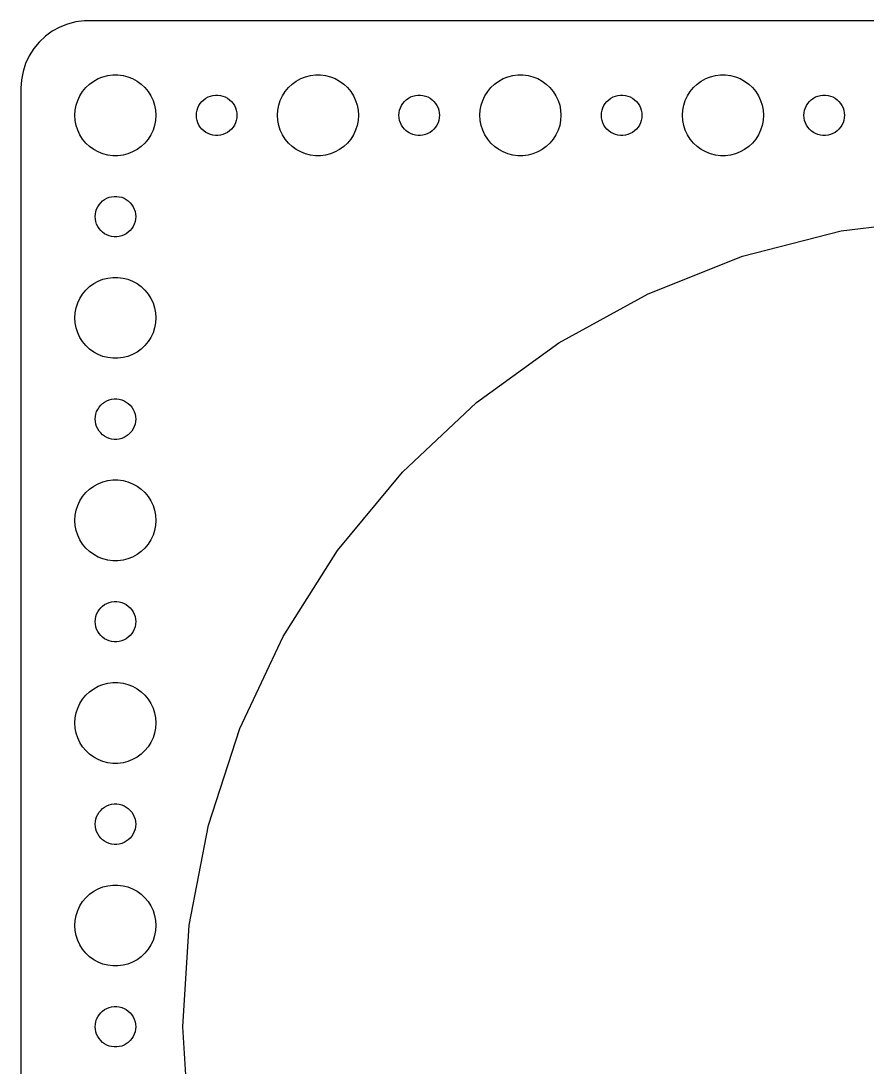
# Model space of a CAD drawing. Header units: metres. Extents: x -322 to 322, y -74 to 74.
# Drawn here: x -322 to -259.3, y -3 to 74.5 of the extents above; entities that cross this region are included whole.
import ezdxf

# ---------------------------------------------------------------- set-up
doc = ezdxf.new("R2010")
doc.units = ezdxf.units.M

msp = doc.modelspace()

# ---------------------------------------------------------------- linework, layer by layer
for p, q in [((-317.937, 74.4114), (-318.545, 74.2553)), ((-317.314, 74.4901), (-317.937, 74.4114)), ((317.314, 74.4901), (-317.314, 74.4901)), ((-319.679, 73.7216), (-320.187, 73.3526)), ((-319.129, 74.0241), (-319.679, 73.7216)), ((-318.545, 74.2553), (-319.129, 74.0241)), ((-320.645, 72.9227), (-321.045, 72.4389)), ((-320.187, 73.3526), (-320.645, 72.9227)), ((-321.045, 72.4389), (-321.382, 71.9088)), ((-321.649, 71.3406), (-321.843, 70.7434)), ((-321.382, 71.9088), (-321.649, 71.3406)), ((-321.843, 70.7434), (-321.961, 70.1267)), ((-321.961, 70.1267), (-322, 69.5)), ((-317.187, 69.5536), (-316.912, 69.8115)), ((-316.912, 69.8115), (-316.607, 70.033)), ((-316.607, 70.033), (-316.277, 70.2145)), ((-316.277, 70.2145), (-315.927, 70.3532)), ((-315.927, 70.3532), (-315.562, 70.4469)), ((-315.562, 70.4469), (-315.188, 70.4941)), ((-315.188, 70.4941), (-314.812, 70.4941)), ((-314.812, 70.4941), (-314.438, 70.4469)), ((-314.438, 70.4469), (-314.073, 70.3532)), ((-314.073, 70.3532), (-313.723, 70.2145)), ((-313.723, 70.2145), (-313.393, 70.033)), ((-313.393, 70.033), (-313.088, 69.8115)), ((-313.088, 69.8115), (-312.813, 69.5536)), ((-302.187, 69.5536), (-301.912, 69.8115)), ((-301.912, 69.8115), (-301.607, 70.033)), ((-301.607, 70.033), (-301.277, 70.2145)), ((-301.277, 70.2145), (-300.927, 70.3532)), ((-300.927, 70.3532), (-300.562, 70.4469)), ((-300.562, 70.4469), (-300.188, 70.4941)), ((-300.188, 70.4941), (-299.812, 70.4941)), ((-299.812, 70.4941), (-299.438, 70.4469)), ((-299.438, 70.4469), (-299.073, 70.3532)), ((-299.073, 70.3532), (-298.723, 70.2145)), ((-298.723, 70.2145), (-298.393, 70.033)), ((-298.393, 70.033), (-298.088, 69.8115)), ((-298.088, 69.8115), (-297.813, 69.5536)), ((-287.187, 69.5536), (-286.912, 69.8115)), ((-286.912, 69.8115), (-286.607, 70.033)), ((-286.607, 70.033), (-286.277, 70.2145)), ((-286.277, 70.2145), (-285.927, 70.3532)), ((-285.927, 70.3532), (-285.562, 70.4469)), ((-285.562, 70.4469), (-285.188, 70.4941)), ((-285.188, 70.4941), (-284.812, 70.4941)), ((-284.812, 70.4941), (-284.438, 70.4469)), ((-284.438, 70.4469), (-284.073, 70.3532)), ((-284.073, 70.3532), (-283.723, 70.2145)), ((-283.723, 70.2145), (-283.393, 70.033)), ((-283.393, 70.033), (-283.088, 69.8115)), ((-283.088, 69.8115), (-282.813, 69.5536)), ((-272.187, 69.5536), (-271.912, 69.8115)), ((-271.912, 69.8115), (-271.607, 70.033)), ((-271.607, 70.033), (-271.277, 70.2145)), ((-271.277, 70.2145), (-270.927, 70.3532)), ((-270.927, 70.3532), (-270.562, 70.4469)), ((-270.562, 70.4469), (-270.188, 70.4941)), ((-270.188, 70.4941), (-269.812, 70.4941)), ((-269.812, 70.4941), (-269.438, 70.4469)), ((-269.438, 70.4469), (-269.073, 70.3532)), ((-269.073, 70.3532), (-268.723, 70.2145)), ((-268.723, 70.2145), (-268.393, 70.033)), ((-268.393, 70.033), (-268.088, 69.8115)), ((-268.088, 69.8115), (-267.813, 69.5536)), ((-322, 69.5), (-322, -69.5)), ((-317.629, 68.9453), (-317.427, 69.2634)), ((-317.427, 69.2634), (-317.187, 69.5536)), ((-312.813, 69.5536), (-312.573, 69.2634)), ((-312.573, 69.2634), (-312.371, 68.9453)), ((-307.964, 68.9266), (-307.781, 68.9734)), ((-307.781, 68.9734), (-307.594, 68.997)), ((-307.594, 68.997), (-307.406, 68.997)), ((-307.406, 68.997), (-307.219, 68.9734)), ((-307.219, 68.9734), (-307.036, 68.9266)), ((-302.629, 68.9453), (-302.427, 69.2634)), ((-302.427, 69.2634), (-302.187, 69.5536)), ((-297.813, 69.5536), (-297.573, 69.2634)), ((-297.573, 69.2634), (-297.371, 68.9453)), ((-292.964, 68.9266), (-292.781, 68.9734)), ((-292.781, 68.9734), (-292.594, 68.997)), ((-292.594, 68.997), (-292.406, 68.997)), ((-292.406, 68.997), (-292.219, 68.9734)), ((-292.219, 68.9734), (-292.036, 68.9266)), ((-287.629, 68.9453), (-287.427, 69.2634)), ((-287.427, 69.2634), (-287.187, 69.5536)), ((-282.813, 69.5536), (-282.573, 69.2634)), ((-282.573, 69.2634), (-282.371, 68.9453)), ((-277.964, 68.9266), (-277.781, 68.9734)), ((-277.781, 68.9734), (-277.594, 68.997)), ((-277.594, 68.997), (-277.406, 68.997)), ((-277.406, 68.997), (-277.219, 68.9734)), ((-277.219, 68.9734), (-277.036, 68.9266)), ((-272.629, 68.9453), (-272.427, 69.2634)), ((-272.427, 69.2634), (-272.187, 69.5536)), ((-267.813, 69.5536), (-267.573, 69.2634)), ((-267.573, 69.2634), (-267.371, 68.9453)), ((-262.964, 68.9266), (-262.781, 68.9734)), ((-262.781, 68.9734), (-262.594, 68.997)), ((-262.594, 68.997), (-262.406, 68.997)), ((-262.406, 68.997), (-262.219, 68.9734)), ((-262.219, 68.9734), (-262.036, 68.9266)), ((-317.976, 67.876), (-317.906, 68.2461)), ((-317.906, 68.2461), (-317.789, 68.6044)), ((-317.789, 68.6044), (-317.629, 68.9453)), ((-312.371, 68.9453), (-312.211, 68.6044)), ((-312.211, 68.6044), (-312.094, 68.2461)), ((-312.094, 68.2461), (-312.024, 67.876)), ((-308.895, 68.0522), (-308.814, 68.2226)), ((-308.814, 68.2226), (-308.714, 68.3817)), ((-308.714, 68.3817), (-308.593, 68.5268)), ((-308.593, 68.5268), (-308.456, 68.6558)), ((-308.456, 68.6558), (-308.304, 68.7665)), ((-308.304, 68.7665), (-308.139, 68.8572)), ((-308.139, 68.8572), (-307.964, 68.9266)), ((-307.036, 68.9266), (-306.861, 68.8572)), ((-306.861, 68.8572), (-306.696, 68.7665)), ((-306.696, 68.7665), (-306.544, 68.6558)), ((-306.544, 68.6558), (-306.407, 68.5268)), ((-306.407, 68.5268), (-306.286, 68.3817)), ((-306.286, 68.3817), (-306.186, 68.2226)), ((-306.186, 68.2226), (-306.105, 68.0522)), ((-302.976, 67.876), (-302.906, 68.2461)), ((-302.906, 68.2461), (-302.789, 68.6044)), ((-302.789, 68.6044), (-302.629, 68.9453)), ((-297.371, 68.9453), (-297.211, 68.6044)), ((-297.211, 68.6044), (-297.094, 68.2461)), ((-297.094, 68.2461), (-297.024, 67.876)), ((-293.895, 68.0522), (-293.814, 68.2226)), ((-293.814, 68.2226), (-293.714, 68.3817)), ((-293.714, 68.3817), (-293.593, 68.5268)), ((-293.593, 68.5268), (-293.456, 68.6558)), ((-293.456, 68.6558), (-293.304, 68.7665)), ((-293.304, 68.7665), (-293.139, 68.8572)), ((-293.139, 68.8572), (-292.964, 68.9266)), ((-292.036, 68.9266), (-291.861, 68.8572)), ((-291.861, 68.8572), (-291.696, 68.7665)), ((-291.696, 68.7665), (-291.544, 68.6558)), ((-291.544, 68.6558), (-291.407, 68.5268)), ((-291.407, 68.5268), (-291.286, 68.3817)), ((-291.286, 68.3817), (-291.186, 68.2226)), ((-291.186, 68.2226), (-291.105, 68.0522)), ((-287.976, 67.876), (-287.906, 68.2461)), ((-287.906, 68.2461), (-287.789, 68.6044)), ((-287.789, 68.6044), (-287.629, 68.9453)), ((-282.371, 68.9453), (-282.211, 68.6044)), ((-282.211, 68.6044), (-282.094, 68.2461)), ((-282.094, 68.2461), (-282.024, 67.876)), ((-278.895, 68.0522), (-278.814, 68.2226)), ((-278.814, 68.2226), (-278.714, 68.3817)), ((-278.714, 68.3817), (-278.593, 68.5268)), ((-278.593, 68.5268), (-278.456, 68.6558)), ((-278.456, 68.6558), (-278.304, 68.7665)), ((-278.304, 68.7665), (-278.139, 68.8572)), ((-278.139, 68.8572), (-277.964, 68.9266)), ((-277.036, 68.9266), (-276.861, 68.8572)), ((-276.861, 68.8572), (-276.696, 68.7665)), ((-276.696, 68.7665), (-276.544, 68.6558)), ((-276.544, 68.6558), (-276.407, 68.5268)), ((-276.407, 68.5268), (-276.286, 68.3817)), ((-276.286, 68.3817), (-276.186, 68.2226)), ((-276.186, 68.2226), (-276.105, 68.0522)), ((-272.976, 67.876), (-272.906, 68.2461)), ((-272.906, 68.2461), (-272.789, 68.6044)), ((-272.789, 68.6044), (-272.629, 68.9453)), ((-267.371, 68.9453), (-267.211, 68.6044)), ((-267.211, 68.6044), (-267.094, 68.2461)), ((-267.094, 68.2461), (-267.024, 67.876)), ((-263.895, 68.0522), (-263.814, 68.2226)), ((-263.814, 68.2226), (-263.714, 68.3817)), ((-263.714, 68.3817), (-263.593, 68.5268)), ((-263.593, 68.5268), (-263.456, 68.6558)), ((-263.456, 68.6558), (-263.304, 68.7665)), ((-263.304, 68.7665), (-263.139, 68.8572)), ((-263.139, 68.8572), (-262.964, 68.9266)), ((-262.036, 68.9266), (-261.861, 68.8572)), ((-261.861, 68.8572), (-261.696, 68.7665)), ((-261.696, 68.7665), (-261.544, 68.6558)), ((-261.544, 68.6558), (-261.407, 68.5268)), ((-261.407, 68.5268), (-261.286, 68.3817)), ((-261.286, 68.3817), (-261.186, 68.2226)), ((-261.186, 68.2226), (-261.105, 68.0522)), ((-318, 67.5), (-317.976, 67.876)), ((-317.976, 67.124), (-318, 67.5)), ((-312.024, 67.876), (-312, 67.5)), ((-312, 67.5), (-312.024, 67.124)), ((-309, 67.5), (-308.988, 67.688)), ((-308.988, 67.312), (-309, 67.5)), ((-308.988, 67.688), (-308.953, 67.873)), ((-308.953, 67.873), (-308.895, 68.0522)), ((-306.105, 68.0522), (-306.047, 67.873)), ((-306.047, 67.873), (-306.012, 67.688)), ((-306.012, 67.688), (-306, 67.5)), ((-306, 67.5), (-306.012, 67.312)), ((-303, 67.5), (-302.976, 67.876)), ((-302.976, 67.124), (-303, 67.5)), ((-297.024, 67.876), (-297, 67.5)), ((-297, 67.5), (-297.024, 67.124)), ((-294, 67.5), (-293.988, 67.688)), ((-293.988, 67.312), (-294, 67.5)), ((-293.988, 67.688), (-293.953, 67.873)), ((-293.953, 67.873), (-293.895, 68.0522)), ((-291.105, 68.0522), (-291.047, 67.873)), ((-291.047, 67.873), (-291.012, 67.688)), ((-291.012, 67.688), (-291, 67.5)), ((-291, 67.5), (-291.012, 67.312)), ((-288, 67.5), (-287.976, 67.876)), ((-287.976, 67.124), (-288, 67.5)), ((-282.024, 67.876), (-282, 67.5)), ((-282, 67.5), (-282.024, 67.124)), ((-279, 67.5), (-278.988, 67.688)), ((-278.988, 67.312), (-279, 67.5)), ((-278.988, 67.688), (-278.953, 67.873)), ((-278.953, 67.873), (-278.895, 68.0522)), ((-276.105, 68.0522), (-276.047, 67.873)), ((-276.047, 67.873), (-276.012, 67.688)), ((-276.012, 67.688), (-276, 67.5)), ((-276, 67.5), (-276.012, 67.312)), ((-273, 67.5), (-272.976, 67.876)), ((-272.976, 67.124), (-273, 67.5)), ((-267.024, 67.876), (-267, 67.5)), ((-267, 67.5), (-267.024, 67.124)), ((-264, 67.5), (-263.988, 67.688)), ((-263.988, 67.312), (-264, 67.5)), ((-263.988, 67.688), (-263.953, 67.873)), ((-263.953, 67.873), (-263.895, 68.0522)), ((-261.105, 68.0522), (-261.047, 67.873)), ((-261.047, 67.873), (-261.012, 67.688)), ((-261.012, 67.688), (-261, 67.5)), ((-261, 67.5), (-261.012, 67.312)), ((-317.906, 66.7539), (-317.976, 67.124)), ((-317.789, 66.3956), (-317.906, 66.7539)), ((-312.094, 66.7539), (-312.211, 66.3956)), ((-312.024, 67.124), (-312.094, 66.7539)), ((-308.953, 67.127), (-308.988, 67.312)), ((-308.895, 66.9478), (-308.953, 67.127)), ((-308.814, 66.7774), (-308.895, 66.9478)), ((-308.714, 66.6183), (-308.814, 66.7774)), ((-306.186, 66.7774), (-306.286, 66.6183)), ((-306.105, 66.9478), (-306.186, 66.7774)), ((-306.047, 67.127), (-306.105, 66.9478)), ((-306.012, 67.312), (-306.047, 67.127)), ((-302.906, 66.7539), (-302.976, 67.124)), ((-302.789, 66.3956), (-302.906, 66.7539)), ((-297.094, 66.7539), (-297.211, 66.3956)), ((-297.024, 67.124), (-297.094, 66.7539)), ((-293.953, 67.127), (-293.988, 67.312)), ((-293.895, 66.9478), (-293.953, 67.127)), ((-293.814, 66.7774), (-293.895, 66.9478)), ((-293.714, 66.6183), (-293.814, 66.7774)), ((-291.186, 66.7774), (-291.286, 66.6183)), ((-291.105, 66.9478), (-291.186, 66.7774)), ((-291.047, 67.127), (-291.105, 66.9478)), ((-291.012, 67.312), (-291.047, 67.127)), ((-287.906, 66.7539), (-287.976, 67.124)), ((-287.789, 66.3956), (-287.906, 66.7539)), ((-282.094, 66.7539), (-282.211, 66.3956)), ((-282.024, 67.124), (-282.094, 66.7539)), ((-278.953, 67.127), (-278.988, 67.312)), ((-278.895, 66.9478), (-278.953, 67.127)), ((-278.814, 66.7774), (-278.895, 66.9478)), ((-278.714, 66.6183), (-278.814, 66.7774)), ((-276.186, 66.7774), (-276.286, 66.6183)), ((-276.105, 66.9478), (-276.186, 66.7774)), ((-276.047, 67.127), (-276.105, 66.9478)), ((-276.012, 67.312), (-276.047, 67.127)), ((-272.906, 66.7539), (-272.976, 67.124)), ((-272.789, 66.3956), (-272.906, 66.7539)), ((-267.094, 66.7539), (-267.211, 66.3956)), ((-267.024, 67.124), (-267.094, 66.7539)), ((-263.953, 67.127), (-263.988, 67.312)), ((-263.895, 66.9478), (-263.953, 67.127)), ((-263.814, 66.7774), (-263.895, 66.9478)), ((-263.714, 66.6183), (-263.814, 66.7774)), ((-261.186, 66.7774), (-261.286, 66.6183)), ((-261.105, 66.9478), (-261.186, 66.7774)), ((-261.047, 67.127), (-261.105, 66.9478)), ((-261.012, 67.312), (-261.047, 67.127)), ((-317.629, 66.0547), (-317.789, 66.3956)), ((-317.427, 65.7366), (-317.629, 66.0547)), ((-312.371, 66.0547), (-312.573, 65.7366)), ((-312.211, 66.3956), (-312.371, 66.0547)), ((-308.593, 66.4732), (-308.714, 66.6183)), ((-308.456, 66.3442), (-308.593, 66.4732)), ((-308.304, 66.2335), (-308.456, 66.3442)), ((-308.139, 66.1428), (-308.304, 66.2335)), ((-307.964, 66.0734), (-308.139, 66.1428)), ((-307.781, 66.0266), (-307.964, 66.0734)), ((-307.594, 66.003), (-307.781, 66.0266)), ((-307.406, 66.003), (-307.594, 66.003)), ((-307.219, 66.0266), (-307.406, 66.003)), ((-307.036, 66.0734), (-307.219, 66.0266)), ((-306.861, 66.1428), (-307.036, 66.0734)), ((-306.696, 66.2335), (-306.861, 66.1428)), ((-306.544, 66.3442), (-306.696, 66.2335)), ((-306.407, 66.4732), (-306.544, 66.3442)), ((-306.286, 66.6183), (-306.407, 66.4732)), ((-302.629, 66.0547), (-302.789, 66.3956)), ((-302.427, 65.7366), (-302.629, 66.0547)), ((-297.371, 66.0547), (-297.573, 65.7366)), ((-297.211, 66.3956), (-297.371, 66.0547)), ((-293.593, 66.4732), (-293.714, 66.6183)), ((-293.456, 66.3442), (-293.593, 66.4732)), ((-293.304, 66.2335), (-293.456, 66.3442)), ((-293.139, 66.1428), (-293.304, 66.2335)), ((-292.964, 66.0734), (-293.139, 66.1428)), ((-292.781, 66.0266), (-292.964, 66.0734)), ((-292.594, 66.003), (-292.781, 66.0266)), ((-292.406, 66.003), (-292.594, 66.003)), ((-292.219, 66.0266), (-292.406, 66.003)), ((-292.036, 66.0734), (-292.219, 66.0266)), ((-291.861, 66.1428), (-292.036, 66.0734)), ((-291.696, 66.2335), (-291.861, 66.1428)), ((-291.544, 66.3442), (-291.696, 66.2335)), ((-291.407, 66.4732), (-291.544, 66.3442)), ((-291.286, 66.6183), (-291.407, 66.4732)), ((-287.629, 66.0547), (-287.789, 66.3956)), ((-287.427, 65.7366), (-287.629, 66.0547)), ((-282.371, 66.0547), (-282.573, 65.7366)), ((-282.211, 66.3956), (-282.371, 66.0547)), ((-278.593, 66.4732), (-278.714, 66.6183)), ((-278.456, 66.3442), (-278.593, 66.4732)), ((-278.304, 66.2335), (-278.456, 66.3442)), ((-278.139, 66.1428), (-278.304, 66.2335)), ((-277.964, 66.0734), (-278.139, 66.1428)), ((-277.781, 66.0266), (-277.964, 66.0734)), ((-277.594, 66.003), (-277.781, 66.0266)), ((-277.406, 66.003), (-277.594, 66.003)), ((-277.219, 66.0266), (-277.406, 66.003)), ((-277.036, 66.0734), (-277.219, 66.0266)), ((-276.861, 66.1428), (-277.036, 66.0734)), ((-276.696, 66.2335), (-276.861, 66.1428)), ((-276.544, 66.3442), (-276.696, 66.2335)), ((-276.407, 66.4732), (-276.544, 66.3442)), ((-276.286, 66.6183), (-276.407, 66.4732)), ((-272.629, 66.0547), (-272.789, 66.3956)), ((-272.427, 65.7366), (-272.629, 66.0547)), ((-267.371, 66.0547), (-267.573, 65.7366)), ((-267.211, 66.3956), (-267.371, 66.0547)), ((-263.593, 66.4732), (-263.714, 66.6183)), ((-263.456, 66.3442), (-263.593, 66.4732)), ((-263.304, 66.2335), (-263.456, 66.3442)), ((-263.139, 66.1428), (-263.304, 66.2335)), ((-262.964, 66.0734), (-263.139, 66.1428)), ((-262.781, 66.0266), (-262.964, 66.0734)), ((-262.594, 66.003), (-262.781, 66.0266)), ((-262.406, 66.003), (-262.594, 66.003)), ((-262.219, 66.0266), (-262.406, 66.003)), ((-262.036, 66.0734), (-262.219, 66.0266)), ((-261.861, 66.1428), (-262.036, 66.0734)), ((-261.696, 66.2335), (-261.861, 66.1428)), ((-261.544, 66.3442), (-261.696, 66.2335)), ((-261.407, 66.4732), (-261.544, 66.3442)), ((-261.286, 66.6183), (-261.407, 66.4732)), ((-317.187, 65.4464), (-317.427, 65.7366)), ((-316.912, 65.1885), (-317.187, 65.4464)), ((-316.607, 64.967), (-316.912, 65.1885)), ((-313.088, 65.1885), (-313.393, 64.967)), ((-312.813, 65.4464), (-313.088, 65.1885)), ((-312.573, 65.7366), (-312.813, 65.4464)), ((-302.187, 65.4464), (-302.427, 65.7366)), ((-301.912, 65.1885), (-302.187, 65.4464)), ((-301.607, 64.967), (-301.912, 65.1885)), ((-298.088, 65.1885), (-298.393, 64.967)), ((-297.813, 65.4464), (-298.088, 65.1885)), ((-297.573, 65.7366), (-297.813, 65.4464)), ((-287.187, 65.4464), (-287.427, 65.7366)), ((-286.912, 65.1885), (-287.187, 65.4464)), ((-286.607, 64.967), (-286.912, 65.1885)), ((-283.088, 65.1885), (-283.393, 64.967)), ((-282.813, 65.4464), (-283.088, 65.1885)), ((-282.573, 65.7366), (-282.813, 65.4464)), ((-272.187, 65.4464), (-272.427, 65.7366)), ((-271.912, 65.1885), (-272.187, 65.4464)), ((-271.607, 64.967), (-271.912, 65.1885)), ((-268.088, 65.1885), (-268.393, 64.967)), ((-267.813, 65.4464), (-268.088, 65.1885)), ((-267.573, 65.7366), (-267.813, 65.4464)), ((-316.277, 64.7855), (-316.607, 64.967)), ((-315.927, 64.6468), (-316.277, 64.7855)), ((-315.562, 64.5531), (-315.927, 64.6468)), ((-315.188, 64.5059), (-315.562, 64.5531)), ((-314.812, 64.5059), (-315.188, 64.5059)), ((-314.438, 64.5531), (-314.812, 64.5059)), ((-314.073, 64.6468), (-314.438, 64.5531)), ((-313.723, 64.7855), (-314.073, 64.6468)), ((-313.393, 64.967), (-313.723, 64.7855)), ((-301.277, 64.7855), (-301.607, 64.967)), ((-300.927, 64.6468), (-301.277, 64.7855)), ((-300.562, 64.5531), (-300.927, 64.6468)), ((-300.188, 64.5059), (-300.562, 64.5531)), ((-299.812, 64.5059), (-300.188, 64.5059)), ((-299.438, 64.5531), (-299.812, 64.5059)), ((-299.073, 64.6468), (-299.438, 64.5531)), ((-298.723, 64.7855), (-299.073, 64.6468)), ((-298.393, 64.967), (-298.723, 64.7855)), ((-286.277, 64.7855), (-286.607, 64.967)), ((-285.927, 64.6468), (-286.277, 64.7855)), ((-285.562, 64.5531), (-285.927, 64.6468)), ((-285.188, 64.5059), (-285.562, 64.5531)), ((-284.812, 64.5059), (-285.188, 64.5059)), ((-284.438, 64.5531), (-284.812, 64.5059)), ((-284.073, 64.6468), (-284.438, 64.5531)), ((-283.723, 64.7855), (-284.073, 64.6468)), ((-283.393, 64.967), (-283.723, 64.7855)), ((-271.277, 64.7855), (-271.607, 64.967)), ((-270.927, 64.6468), (-271.277, 64.7855)), ((-270.562, 64.5531), (-270.927, 64.6468)), ((-270.188, 64.5059), (-270.562, 64.5531)), ((-269.812, 64.5059), (-270.188, 64.5059)), ((-269.438, 64.5531), (-269.812, 64.5059)), ((-269.073, 64.6468), (-269.438, 64.5531)), ((-268.723, 64.7855), (-269.073, 64.6468)), ((-268.393, 64.967), (-268.723, 64.7855)), ((-315.956, 61.1558), (-315.804, 61.2665)), ((-315.804, 61.2665), (-315.639, 61.3572)), ((-315.639, 61.3572), (-315.464, 61.4266)), ((-315.464, 61.4266), (-315.281, 61.4734)), ((-315.281, 61.4734), (-315.094, 61.497)), ((-315.094, 61.497), (-314.906, 61.497)), ((-314.906, 61.497), (-314.719, 61.4734)), ((-314.719, 61.4734), (-314.536, 61.4266)), ((-314.536, 61.4266), (-314.361, 61.3572)), ((-314.361, 61.3572), (-314.196, 61.2665)), ((-314.196, 61.2665), (-314.044, 61.1558)), ((-316.453, 60.373), (-316.395, 60.5522)), ((-316.395, 60.5522), (-316.314, 60.7226)), ((-316.314, 60.7226), (-316.214, 60.8817)), ((-316.214, 60.8817), (-316.093, 61.0268)), ((-316.093, 61.0268), (-315.956, 61.1558)), ((-314.044, 61.1558), (-313.907, 61.0268)), ((-313.907, 61.0268), (-313.786, 60.8817)), ((-313.786, 60.8817), (-313.686, 60.7226)), ((-313.686, 60.7226), (-313.605, 60.5522)), ((-313.605, 60.5522), (-313.547, 60.373)), ((-316.5, 60), (-316.488, 60.188)), ((-316.488, 59.812), (-316.5, 60)), ((-316.488, 60.188), (-316.453, 60.373)), ((-316.453, 59.627), (-316.488, 59.812)), ((-313.547, 60.373), (-313.512, 60.188)), ((-313.512, 59.812), (-313.547, 59.627)), ((-313.512, 60.188), (-313.5, 60)), ((-313.5, 60), (-313.512, 59.812)), ((-261.243, 58.9372), (-253.767, 59.8816)), ((-316.395, 59.4478), (-316.453, 59.627)), ((-316.314, 59.2774), (-316.395, 59.4478)), ((-316.214, 59.1183), (-316.314, 59.2774)), ((-316.093, 58.9732), (-316.214, 59.1183)), ((-315.956, 58.8442), (-316.093, 58.9732)), ((-313.907, 58.9732), (-314.044, 58.8442)), ((-313.786, 59.1183), (-313.907, 58.9732)), ((-313.686, 59.2774), (-313.786, 59.1183)), ((-313.605, 59.4478), (-313.686, 59.2774)), ((-313.547, 59.627), (-313.605, 59.4478)), ((-268.541, 57.0634), (-261.243, 58.9372)), ((-315.804, 58.7335), (-315.956, 58.8442)), ((-315.639, 58.6428), (-315.804, 58.7335)), ((-315.464, 58.5734), (-315.639, 58.6428)), ((-315.281, 58.5266), (-315.464, 58.5734)), ((-315.094, 58.503), (-315.281, 58.5266)), ((-314.906, 58.503), (-315.094, 58.503)), ((-314.719, 58.5266), (-314.906, 58.503)), ((-314.536, 58.5734), (-314.719, 58.5266)), ((-314.361, 58.6428), (-314.536, 58.5734)), ((-314.196, 58.7335), (-314.361, 58.6428)), ((-314.044, 58.8442), (-314.196, 58.7335)), ((-275.547, 54.2896), (-268.541, 57.0634)), ((-316.912, 54.8115), (-316.607, 55.033)), ((-316.607, 55.033), (-316.277, 55.2145)), ((-316.277, 55.2145), (-315.927, 55.3532)), ((-315.927, 55.3532), (-315.562, 55.4469)), ((-315.562, 55.4469), (-315.188, 55.4941)), ((-315.188, 55.4941), (-314.812, 55.4941)), ((-314.812, 55.4941), (-314.438, 55.4469)), ((-314.438, 55.4469), (-314.073, 55.3532)), ((-314.073, 55.3532), (-313.723, 55.2145)), ((-313.723, 55.2145), (-313.393, 55.033)), ((-313.393, 55.033), (-313.088, 54.8115)), ((-317.629, 53.9453), (-317.427, 54.2634)), ((-317.427, 54.2634), (-317.187, 54.5536)), ((-317.187, 54.5536), (-316.912, 54.8115)), ((-313.088, 54.8115), (-312.813, 54.5536)), ((-312.813, 54.5536), (-312.573, 54.2634)), ((-312.573, 54.2634), (-312.371, 53.9453)), ((-282.15, 50.6597), (-275.547, 54.2896)), ((-317.906, 53.2461), (-317.789, 53.6044)), ((-317.789, 53.6044), (-317.629, 53.9453)), ((-312.371, 53.9453), (-312.211, 53.6044)), ((-312.211, 53.6044), (-312.094, 53.2461)), ((-318, 52.5), (-317.976, 52.876)), ((-317.976, 52.876), (-317.906, 53.2461)), ((-312.094, 53.2461), (-312.024, 52.876)), ((-312.024, 52.876), (-312, 52.5)), ((-317.976, 52.124), (-318, 52.5)), ((-317.906, 51.7539), (-317.976, 52.124)), ((-312.024, 52.124), (-312.094, 51.7539)), ((-312, 52.5), (-312.024, 52.124)), ((-317.789, 51.3956), (-317.906, 51.7539)), ((-317.629, 51.0547), (-317.789, 51.3956)), ((-312.211, 51.3956), (-312.371, 51.0547)), ((-312.094, 51.7539), (-312.211, 51.3956)), ((-317.427, 50.7366), (-317.629, 51.0547)), ((-317.187, 50.4464), (-317.427, 50.7366)), ((-316.912, 50.1885), (-317.187, 50.4464)), ((-312.813, 50.4464), (-313.088, 50.1885)), ((-312.573, 50.7366), (-312.813, 50.4464)), ((-312.371, 51.0547), (-312.573, 50.7366)), ((-288.245, 46.2308), (-282.15, 50.6597)), ((-316.607, 49.967), (-316.912, 50.1885)), ((-316.277, 49.7855), (-316.607, 49.967)), ((-315.927, 49.6468), (-316.277, 49.7855)), ((-315.562, 49.5531), (-315.927, 49.6468)), ((-314.073, 49.6468), (-314.438, 49.5531)), ((-313.723, 49.7855), (-314.073, 49.6468)), ((-313.393, 49.967), (-313.723, 49.7855)), ((-313.088, 50.1885), (-313.393, 49.967)), ((-315.188, 49.5059), (-315.562, 49.5531)), ((-314.812, 49.5059), (-315.188, 49.5059)), ((-314.438, 49.5531), (-314.812, 49.5059)), ((-315.281, 46.4734), (-315.094, 46.497)), ((-315.094, 46.497), (-314.906, 46.497)), ((-314.906, 46.497), (-314.719, 46.4734)), ((-316.395, 45.5522), (-316.314, 45.7226)), ((-316.314, 45.7226), (-316.214, 45.8817)), ((-316.214, 45.8817), (-316.093, 46.0268)), ((-316.093, 46.0268), (-315.956, 46.1558)), ((-315.956, 46.1558), (-315.804, 46.2665)), ((-315.804, 46.2665), (-315.639, 46.3572)), ((-315.639, 46.3572), (-315.464, 46.4266)), ((-315.464, 46.4266), (-315.281, 46.4734)), ((-314.719, 46.4734), (-314.536, 46.4266)), ((-314.536, 46.4266), (-314.361, 46.3572)), ((-314.361, 46.3572), (-314.196, 46.2665)), ((-314.196, 46.2665), (-314.044, 46.1558)), ((-314.044, 46.1558), (-313.907, 46.0268)), ((-313.907, 46.0268), (-313.786, 45.8817)), ((-313.786, 45.8817), (-313.686, 45.7226)), ((-313.686, 45.7226), (-313.605, 45.5522)), ((-293.738, 41.0728), (-288.245, 46.2308)), ((-316.5, 45), (-316.488, 45.188)), ((-316.488, 44.812), (-316.5, 45)), ((-316.488, 45.188), (-316.453, 45.373)), ((-316.453, 45.373), (-316.395, 45.5522)), ((-313.605, 45.5522), (-313.547, 45.373)), ((-313.547, 45.373), (-313.512, 45.188)), ((-313.512, 45.188), (-313.5, 45)), ((-313.5, 45), (-313.512, 44.812)), ((-316.453, 44.627), (-316.488, 44.812)), ((-316.395, 44.4478), (-316.453, 44.627)), ((-316.314, 44.2774), (-316.395, 44.4478)), ((-316.214, 44.1183), (-316.314, 44.2774)), ((-313.686, 44.2774), (-313.786, 44.1183)), ((-313.605, 44.4478), (-313.686, 44.2774)), ((-313.547, 44.627), (-313.605, 44.4478)), ((-313.512, 44.812), (-313.547, 44.627)), ((-316.093, 43.9732), (-316.214, 44.1183)), ((-315.956, 43.8442), (-316.093, 43.9732)), ((-315.804, 43.7335), (-315.956, 43.8442)), ((-315.639, 43.6428), (-315.804, 43.7335)), ((-315.464, 43.5734), (-315.639, 43.6428)), ((-315.281, 43.5266), (-315.464, 43.5734)), ((-315.094, 43.503), (-315.281, 43.5266)), ((-314.906, 43.503), (-315.094, 43.503)), ((-314.719, 43.5266), (-314.906, 43.503)), ((-314.536, 43.5734), (-314.719, 43.5266)), ((-314.361, 43.6428), (-314.536, 43.5734)), ((-314.196, 43.7335), (-314.361, 43.6428)), ((-314.044, 43.8442), (-314.196, 43.7335)), ((-313.907, 43.9732), (-314.044, 43.8442)), ((-313.786, 44.1183), (-313.907, 43.9732)), ((-298.541, 35.2671), (-293.738, 41.0728)), ((-316.277, 40.2145), (-315.927, 40.3532)), ((-315.927, 40.3532), (-315.562, 40.4469)), ((-315.562, 40.4469), (-315.188, 40.4941)), ((-315.188, 40.4941), (-314.812, 40.4941)), ((-314.812, 40.4941), (-314.438, 40.4469)), ((-314.438, 40.4469), (-314.073, 40.3532)), ((-314.073, 40.3532), (-313.723, 40.2145)), ((-317.427, 39.2634), (-317.187, 39.5536)), ((-317.187, 39.5536), (-316.912, 39.8115)), ((-316.912, 39.8115), (-316.607, 40.033)), ((-316.607, 40.033), (-316.277, 40.2145)), ((-313.723, 40.2145), (-313.393, 40.033)), ((-313.393, 40.033), (-313.088, 39.8115)), ((-313.088, 39.8115), (-312.813, 39.5536)), ((-312.813, 39.5536), (-312.573, 39.2634)), ((-317.789, 38.6044), (-317.629, 38.9453)), ((-317.629, 38.9453), (-317.427, 39.2634)), ((-312.573, 39.2634), (-312.371, 38.9453)), ((-312.371, 38.9453), (-312.211, 38.6044)), ((-317.976, 37.876), (-317.906, 38.2461)), ((-317.906, 38.2461), (-317.789, 38.6044)), ((-312.211, 38.6044), (-312.094, 38.2461)), ((-312.094, 38.2461), (-312.024, 37.876)), ((-318, 37.5), (-317.976, 37.876)), ((-317.976, 37.124), (-318, 37.5)), ((-312.024, 37.876), (-312, 37.5)), ((-312, 37.5), (-312.024, 37.124)), ((-317.906, 36.7539), (-317.976, 37.124)), ((-317.789, 36.3956), (-317.906, 36.7539)), ((-312.094, 36.7539), (-312.211, 36.3956)), ((-312.024, 37.124), (-312.094, 36.7539)), ((-317.629, 36.0547), (-317.789, 36.3956)), ((-317.427, 35.7366), (-317.629, 36.0547)), ((-317.187, 35.4464), (-317.427, 35.7366)), ((-312.573, 35.7366), (-312.813, 35.4464)), ((-312.371, 36.0547), (-312.573, 35.7366)), ((-312.211, 36.3956), (-312.371, 36.0547)), ((-316.912, 35.1885), (-317.187, 35.4464)), ((-316.607, 34.967), (-316.912, 35.1885)), ((-316.277, 34.7855), (-316.607, 34.967)), ((-313.393, 34.967), (-313.723, 34.7855)), ((-313.088, 35.1885), (-313.393, 34.967)), ((-312.813, 35.4464), (-313.088, 35.1885)), ((-302.578, 28.9052), (-298.541, 35.2671)), ((-315.927, 34.6468), (-316.277, 34.7855)), ((-315.562, 34.5531), (-315.927, 34.6468)), ((-315.188, 34.5059), (-315.562, 34.5531)), ((-314.812, 34.5059), (-315.188, 34.5059)), ((-314.438, 34.5531), (-314.812, 34.5059)), ((-314.073, 34.6468), (-314.438, 34.5531)), ((-313.723, 34.7855), (-314.073, 34.6468)), ((-316.214, 30.8817), (-316.093, 31.0268)), ((-316.093, 31.0268), (-315.956, 31.1558)), ((-315.956, 31.1558), (-315.804, 31.2665)), ((-315.804, 31.2665), (-315.639, 31.3572)), ((-315.639, 31.3572), (-315.464, 31.4266)), ((-315.464, 31.4266), (-315.281, 31.4734)), ((-315.281, 31.4734), (-315.094, 31.497)), ((-315.094, 31.497), (-314.906, 31.497)), ((-314.906, 31.497), (-314.719, 31.4734)), ((-314.719, 31.4734), (-314.536, 31.4266)), ((-314.536, 31.4266), (-314.361, 31.3572)), ((-314.361, 31.3572), (-314.196, 31.2665)), ((-314.196, 31.2665), (-314.044, 31.1558)), ((-314.044, 31.1558), (-313.907, 31.0268)), ((-313.907, 31.0268), (-313.786, 30.8817)), ((-316.488, 30.188), (-316.453, 30.373)), ((-316.453, 30.373), (-316.395, 30.5522)), ((-316.395, 30.5522), (-316.314, 30.7226)), ((-316.314, 30.7226), (-316.214, 30.8817)), ((-313.786, 30.8817), (-313.686, 30.7226)), ((-313.686, 30.7226), (-313.605, 30.5522)), ((-313.605, 30.5522), (-313.547, 30.373)), ((-313.547, 30.373), (-313.512, 30.188)), ((-316.5, 30), (-316.488, 30.188)), ((-316.488, 29.812), (-316.5, 30)), ((-316.453, 29.627), (-316.488, 29.812)), ((-316.395, 29.4478), (-316.453, 29.627)), ((-316.314, 29.2774), (-316.395, 29.4478)), ((-313.605, 29.4478), (-313.686, 29.2774)), ((-313.547, 29.627), (-313.605, 29.4478)), ((-313.512, 29.812), (-313.547, 29.627)), ((-313.512, 30.188), (-313.5, 30)), ((-313.5, 30), (-313.512, 29.812)), ((-316.214, 29.1183), (-316.314, 29.2774)), ((-316.093, 28.9732), (-316.214, 29.1183)), ((-315.956, 28.8442), (-316.093, 28.9732)), ((-315.804, 28.7335), (-315.956, 28.8442)), ((-315.639, 28.6427), (-315.804, 28.7335)), ((-314.196, 28.7335), (-314.361, 28.6427)), ((-314.044, 28.8442), (-314.196, 28.7335)), ((-313.907, 28.9732), (-314.044, 28.8442)), ((-313.786, 29.1183), (-313.907, 28.9732)), ((-313.686, 29.2774), (-313.786, 29.1183)), ((-305.787, 22.0875), (-302.578, 28.9052)), ((-315.464, 28.5734), (-315.639, 28.6427)), ((-315.281, 28.5266), (-315.464, 28.5734)), ((-315.094, 28.503), (-315.281, 28.5266)), ((-314.906, 28.503), (-315.094, 28.503)), ((-314.719, 28.5266), (-314.906, 28.503)), ((-314.536, 28.5734), (-314.719, 28.5266)), ((-314.361, 28.6427), (-314.536, 28.5734)), ((-317.187, 24.5536), (-316.912, 24.8115)), ((-316.912, 24.8115), (-316.607, 25.033)), ((-316.607, 25.033), (-316.277, 25.2145)), ((-316.277, 25.2145), (-315.927, 25.3532)), ((-315.927, 25.3532), (-315.562, 25.4469)), ((-315.562, 25.4469), (-315.188, 25.4941)), ((-315.188, 25.4941), (-314.812, 25.4941)), ((-314.812, 25.4941), (-314.438, 25.4469)), ((-314.438, 25.4469), (-314.073, 25.3532)), ((-314.073, 25.3532), (-313.723, 25.2145)), ((-313.723, 25.2145), (-313.393, 25.033)), ((-313.393, 25.033), (-313.088, 24.8115)), ((-313.088, 24.8115), (-312.813, 24.5536)), ((-317.629, 23.9453), (-317.427, 24.2634)), ((-317.427, 24.2634), (-317.187, 24.5536)), ((-312.813, 24.5536), (-312.573, 24.2634)), ((-312.573, 24.2634), (-312.371, 23.9453)), ((-317.976, 22.876), (-317.906, 23.2461)), ((-317.906, 23.2461), (-317.789, 23.6044)), ((-317.789, 23.6044), (-317.629, 23.9453)), ((-312.371, 23.9453), (-312.211, 23.6044)), ((-312.211, 23.6044), (-312.094, 23.2461)), ((-312.094, 23.2461), (-312.024, 22.876)), ((-318, 22.5), (-317.976, 22.876)), ((-317.976, 22.124), (-318, 22.5)), ((-312.024, 22.876), (-312, 22.5)), ((-312, 22.5), (-312.024, 22.124)), ((-317.906, 21.7539), (-317.976, 22.124)), ((-317.789, 21.3956), (-317.906, 21.7539)), ((-312.094, 21.7539), (-312.211, 21.3956)), ((-312.024, 22.124), (-312.094, 21.7539)), ((-308.115, 14.9214), (-305.787, 22.0875)), ((-317.629, 21.0547), (-317.789, 21.3956)), ((-317.427, 20.7366), (-317.629, 21.0547)), ((-312.371, 21.0547), (-312.573, 20.7366)), ((-312.211, 21.3956), (-312.371, 21.0547)), ((-317.187, 20.4464), (-317.427, 20.7366)), ((-316.912, 20.1884), (-317.187, 20.4464)), ((-316.607, 19.967), (-316.912, 20.1884)), ((-313.088, 20.1884), (-313.393, 19.967)), ((-312.813, 20.4464), (-313.088, 20.1884)), ((-312.573, 20.7366), (-312.813, 20.4464)), ((-316.277, 19.7855), (-316.607, 19.967)), ((-315.927, 19.6468), (-316.277, 19.7855)), ((-315.562, 19.5531), (-315.927, 19.6468)), ((-315.188, 19.5059), (-315.562, 19.5531)), ((-314.812, 19.5059), (-315.188, 19.5059)), ((-314.438, 19.5531), (-314.812, 19.5059)), ((-314.073, 19.6468), (-314.438, 19.5531)), ((-313.723, 19.7855), (-314.073, 19.6468)), ((-313.393, 19.967), (-313.723, 19.7855)), ((-315.804, 16.2665), (-315.639, 16.3572)), ((-315.639, 16.3572), (-315.464, 16.4266)), ((-315.464, 16.4266), (-315.281, 16.4734)), ((-315.281, 16.4734), (-315.094, 16.497)), ((-315.094, 16.497), (-314.906, 16.497)), ((-314.906, 16.497), (-314.719, 16.4734)), ((-314.719, 16.4734), (-314.536, 16.4266)), ((-314.536, 16.4266), (-314.361, 16.3572)), ((-314.361, 16.3572), (-314.196, 16.2665)), ((-316.453, 15.373), (-316.395, 15.5522)), ((-316.395, 15.5522), (-316.314, 15.7226)), ((-316.314, 15.7226), (-316.214, 15.8817)), ((-316.214, 15.8817), (-316.093, 16.0268)), ((-316.093, 16.0268), (-315.956, 16.1558)), ((-315.956, 16.1558), (-315.804, 16.2665)), ((-314.196, 16.2665), (-314.044, 16.1558)), ((-314.044, 16.1558), (-313.907, 16.0268)), ((-313.907, 16.0268), (-313.786, 15.8817)), ((-313.786, 15.8817), (-313.686, 15.7226)), ((-313.686, 15.7226), (-313.605, 15.5522)), ((-313.605, 15.5522), (-313.547, 15.373)), ((-316.5, 15), (-316.488, 15.188)), ((-316.488, 14.812), (-316.5, 15)), ((-316.488, 15.188), (-316.453, 15.373)), ((-316.453, 14.627), (-316.488, 14.812)), ((-313.547, 15.373), (-313.512, 15.188)), ((-313.512, 14.812), (-313.547, 14.627)), ((-313.512, 15.188), (-313.5, 15)), ((-313.5, 15), (-313.512, 14.812)), ((-309.527, 7.51999), (-308.115, 14.9214)), ((-316.395, 14.4478), (-316.453, 14.627)), ((-316.314, 14.2774), (-316.395, 14.4478)), ((-316.214, 14.1183), (-316.314, 14.2774)), ((-316.093, 13.9732), (-316.214, 14.1183)), ((-315.956, 13.8442), (-316.093, 13.9732)), ((-313.907, 13.9732), (-314.044, 13.8442)), ((-313.786, 14.1183), (-313.907, 13.9732)), ((-313.686, 14.2774), (-313.786, 14.1183)), ((-313.605, 14.4478), (-313.686, 14.2774)), ((-313.547, 14.627), (-313.605, 14.4478)), ((-315.804, 13.7335), (-315.956, 13.8442)), ((-315.639, 13.6427), (-315.804, 13.7335)), ((-315.464, 13.5734), (-315.639, 13.6427)), ((-315.281, 13.5266), (-315.464, 13.5734)), ((-315.094, 13.5029), (-315.281, 13.5266)), ((-314.906, 13.5029), (-315.094, 13.5029)), ((-314.719, 13.5266), (-314.906, 13.5029)), ((-314.536, 13.5734), (-314.719, 13.5266)), ((-314.361, 13.6427), (-314.536, 13.5734)), ((-314.196, 13.7335), (-314.361, 13.6427)), ((-314.044, 13.8442), (-314.196, 13.7335)), ((-316.607, 10.033), (-316.277, 10.2145)), ((-316.277, 10.2145), (-315.927, 10.3532)), ((-315.927, 10.3532), (-315.562, 10.4469)), ((-315.562, 10.4469), (-315.188, 10.4941)), ((-315.188, 10.4941), (-314.812, 10.4941)), ((-314.812, 10.4941), (-314.438, 10.4469)), ((-314.438, 10.4469), (-314.073, 10.3532)), ((-314.073, 10.3532), (-313.723, 10.2145)), ((-313.723, 10.2145), (-313.393, 10.033)), ((-317.427, 9.26335), (-317.187, 9.55363)), ((-317.187, 9.55363), (-316.912, 9.81154)), ((-316.912, 9.81154), (-316.607, 10.033)), ((-313.393, 10.033), (-313.088, 9.81154)), ((-313.088, 9.81154), (-312.813, 9.55363)), ((-312.813, 9.55363), (-312.573, 9.26335)), ((-317.906, 8.24606), (-317.789, 8.60437)), ((-317.789, 8.60437), (-317.629, 8.94525)), ((-317.629, 8.94525), (-317.427, 9.26335)), ((-312.573, 9.26335), (-312.371, 8.94525)), ((-312.371, 8.94525), (-312.211, 8.60437)), ((-312.211, 8.60437), (-312.094, 8.24606)), ((-318, 7.5), (-317.976, 7.87599)), ((-317.976, 7.87599), (-317.906, 8.24606)), ((-312.094, 8.24606), (-312.024, 7.87599)), ((-312.024, 7.87599), (-312, 7.5)), ((-317.976, 7.12399), (-318, 7.5)), ((-317.906, 6.75392), (-317.976, 7.12399)), ((-312.024, 7.12399), (-312.094, 6.75392)), ((-312, 7.5), (-312.024, 7.12399)), ((-310, 0), (-309.527, 7.51999)), ((-317.789, 6.39561), (-317.906, 6.75392)), ((-317.629, 6.05473), (-317.789, 6.39561)), ((-312.211, 6.39561), (-312.371, 6.05473)), ((-312.094, 6.75392), (-312.211, 6.39561)), ((-317.427, 5.73663), (-317.629, 6.05473)), ((-317.187, 5.44635), (-317.427, 5.73663)), ((-316.912, 5.18845), (-317.187, 5.44635)), ((-312.813, 5.44635), (-313.088, 5.18845)), ((-312.573, 5.73663), (-312.813, 5.44635)), ((-312.371, 6.05473), (-312.573, 5.73663)), ((-316.607, 4.96701), (-316.912, 5.18845)), ((-316.277, 4.78551), (-316.607, 4.96701)), ((-315.927, 4.64682), (-316.277, 4.78551)), ((-313.723, 4.78551), (-314.073, 4.64682)), ((-313.393, 4.96701), (-313.723, 4.78551)), ((-313.088, 5.18845), (-313.393, 4.96701)), ((-315.562, 4.55313), (-315.927, 4.64682)), ((-315.188, 4.50591), (-315.562, 4.55313)), ((-314.812, 4.50591), (-315.188, 4.50591)), ((-314.438, 4.55313), (-314.812, 4.50591)), ((-314.073, 4.64682), (-314.438, 4.55313)), ((-316.314, 0.72263), (-316.214, 0.88167)), ((-316.214, 0.88167), (-316.093, 1.02681)), ((-316.093, 1.02681), (-315.956, 1.15576)), ((-315.956, 1.15576), (-315.804, 1.26648)), ((-315.804, 1.26648), (-315.639, 1.35724)), ((-315.639, 1.35724), (-315.464, 1.42657)), ((-315.464, 1.42657), (-315.281, 1.47342)), ((-315.281, 1.47342), (-315.094, 1.49704)), ((-315.094, 1.49704), (-314.906, 1.49704)), ((-314.906, 1.49704), (-314.719, 1.47342)), ((-314.719, 1.47342), (-314.536, 1.42657)), ((-314.536, 1.42657), (-314.361, 1.35724)), ((-314.361, 1.35724), (-314.196, 1.26648)), ((-314.196, 1.26648), (-314.044, 1.15576)), ((-314.044, 1.15576), (-313.907, 1.02681)), ((-313.907, 1.02681), (-313.786, 0.88167)), ((-313.786, 0.88167), (-313.686, 0.72263)), ((-316.5, 0), (-316.488, 0.18799)), ((-316.488, -0.18799), (-316.5, 0)), ((-316.488, 0.18799), (-316.453, 0.37303)), ((-316.453, 0.37303), (-316.395, 0.55219)), ((-316.395, 0.55219), (-316.314, 0.72263)), ((-313.686, 0.72263), (-313.605, 0.55219)), ((-313.605, 0.55219), (-313.547, 0.37303)), ((-313.547, 0.37303), (-313.512, 0.18799)), ((-313.512, 0.18799), (-313.5, 0)), ((-313.5, 0), (-313.512, -0.18799)), ((-309.527, -7.51999), (-310, 0)), ((-316.453, -0.37303), (-316.488, -0.18799)), ((-316.395, -0.55219), (-316.453, -0.37303)), ((-316.314, -0.72263), (-316.395, -0.55219)), ((-316.214, -0.88167), (-316.314, -0.72263)), ((-313.686, -0.72263), (-313.786, -0.88167)), ((-313.605, -0.55219), (-313.686, -0.72263)), ((-313.547, -0.37303), (-313.605, -0.55219)), ((-313.512, -0.18799), (-313.547, -0.37303)), ((-316.093, -1.02681), (-316.214, -0.88167)), ((-315.956, -1.15576), (-316.093, -1.02681)), ((-315.804, -1.26648), (-315.956, -1.15576)), ((-315.639, -1.35724), (-315.804, -1.26648)), ((-315.464, -1.42657), (-315.639, -1.35724)), ((-315.281, -1.47342), (-315.464, -1.42657)), ((-315.094, -1.49704), (-315.281, -1.47342)), ((-314.906, -1.49704), (-315.094, -1.49704)), ((-314.719, -1.47342), (-314.906, -1.49704)), ((-314.536, -1.42657), (-314.719, -1.47342)), ((-314.361, -1.35724), (-314.536, -1.42657)), ((-314.196, -1.26648), (-314.361, -1.35724)), ((-314.044, -1.15576), (-314.196, -1.26648)), ((-313.907, -1.02681), (-314.044, -1.15576)), ((-313.786, -0.88167), (-313.907, -1.02681))]:
    msp.add_line(p, q)

doc.saveas('drawing.dxf')
